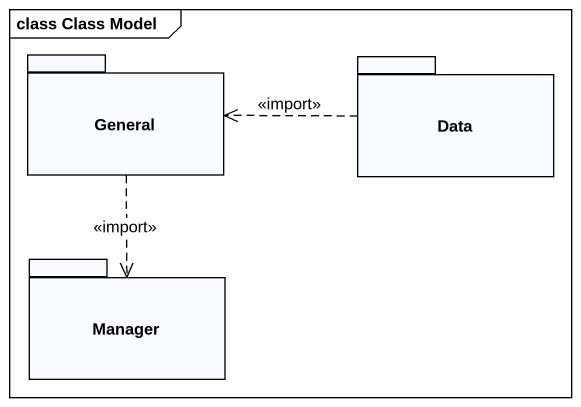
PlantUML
@startuml
mainframe class Class Model
package General {
}
package Data {
}
package Manager {
}
General ..> Manager : <<import>>
Data .left.> General : <<import>>
@enduml
